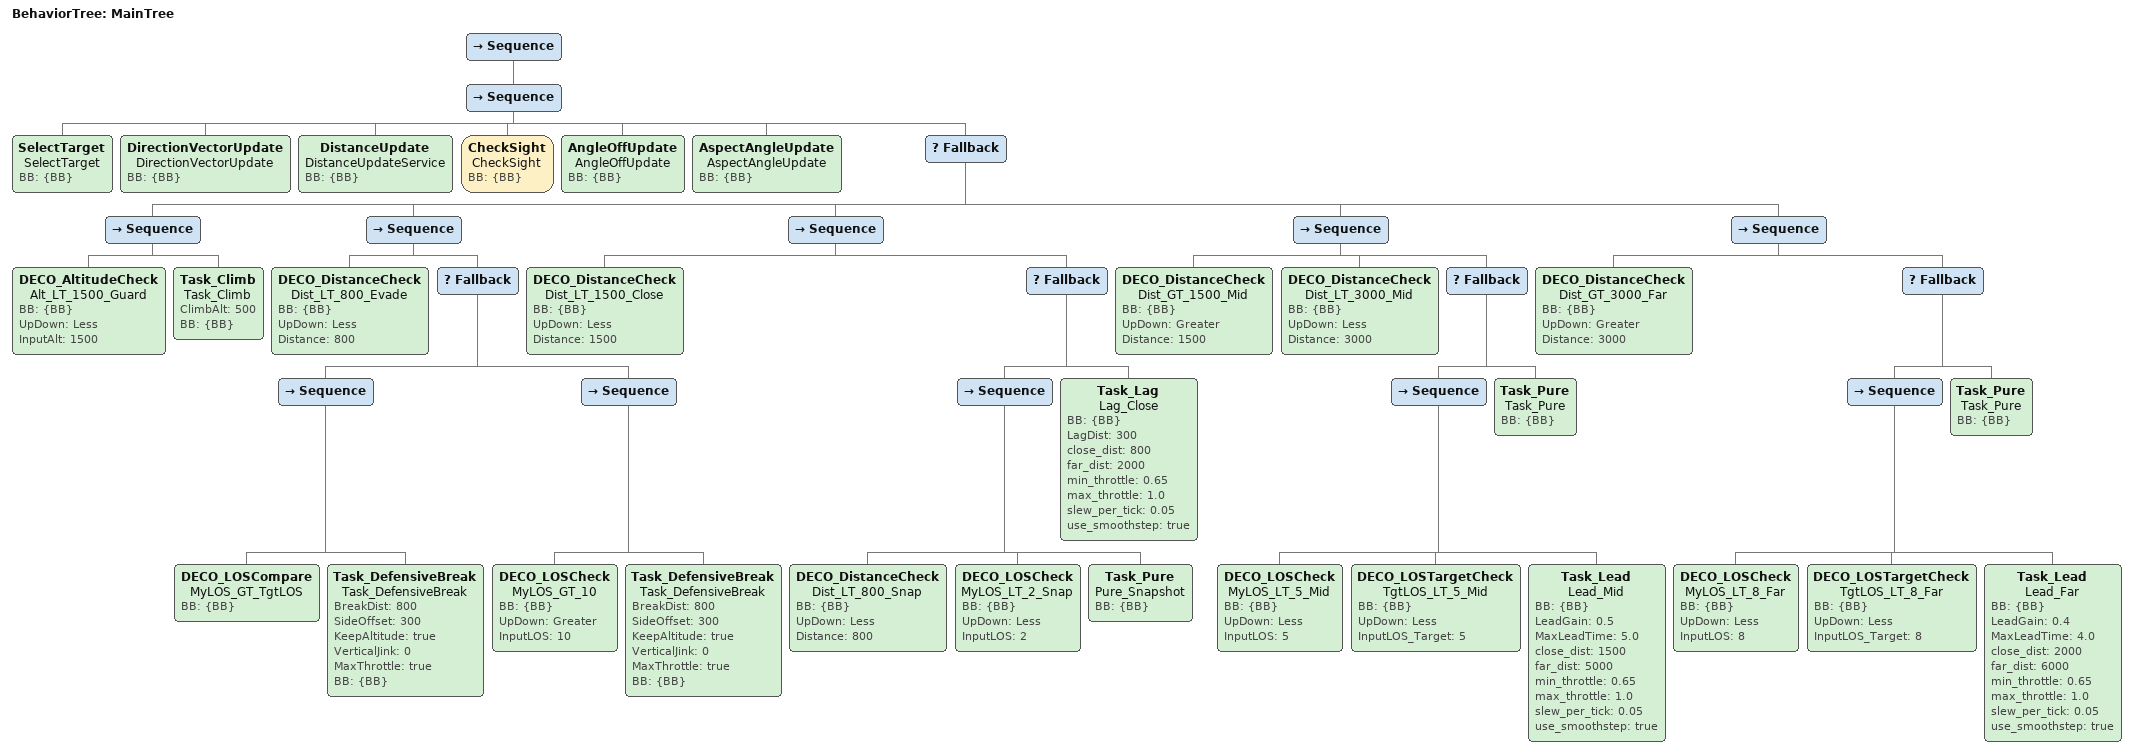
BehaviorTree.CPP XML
<root main_tree_to_execute = "MainTree">

  <BehaviorTree ID="MainTree">
    <Sequence>

        <!-- EF 부분 트리-->
        <Sequence>
          <SelectTarget name="SelectTarget" BB="{BB}"/>
          <DirectionVectorUpdate name="DirectionVectorUpdate" BB="{BB}"/>
          <DistanceUpdate name="DistanceUpdateService" BB="{BB}"/>
          <CheckSight name="CheckSight" BB="{BB}"/>
          <AngleOffUpdate name="AngleOffUpdate" BB="{BB}"/>
          <AspectAngleUpdate name="AspectAngleUpdate" BB="{BB}"/>

          <Fallback>

            <Sequence>
              <DECO_AltitudeCheck name="Alt_LT_1500_Guard" BB="{BB}" UpDown="Less" InputAlt="1500"/>
              <Task_Climb name="Task_Climb" ClimbAlt="500" BB="{BB}"/>
            </Sequence>

            <Sequence>
              <DECO_DistanceCheck name="Dist_LT_800_Evade" BB="{BB}" UpDown="Less" Distance="800"/>
              <Fallback>
                <Sequence>
                  <DECO_LOSCompare name="MyLOS_GT_TgtLOS" BB="{BB}"/>
                  <Task_DefensiveBreak name="Task_DefensiveBreak" BreakDist="800" SideOffset="300" KeepAltitude="true" VerticalJink="0" MaxThrottle="true" BB="{BB}"/>
                </Sequence>
                <Sequence>
                  <DECO_LOSCheck name="MyLOS_GT_10" BB="{BB}" UpDown="Greater" InputLOS="10"/>
                  <Task_DefensiveBreak name="Task_DefensiveBreak" BreakDist="800" SideOffset="300" KeepAltitude="true" VerticalJink="0" MaxThrottle="true" BB="{BB}"/>
                </Sequence>
              </Fallback>
            </Sequence>

            <Sequence>
              <DECO_DistanceCheck name="Dist_LT_1500_Close" BB="{BB}" UpDown="Less" Distance="1500"/>
              <Fallback>
                <Sequence>
                  <DECO_DistanceCheck name="Dist_LT_800_Snap" BB="{BB}" UpDown="Less" Distance="800"/>
                  <DECO_LOSCheck name="MyLOS_LT_2_Snap" BB="{BB}" UpDown="Less" InputLOS="2"/>
                  <Task_Pure name="Pure_Snapshot" BB="{BB}"/>
                </Sequence>
                <Task_Lag name="Lag_Close" BB="{BB}" LagDist="300" close_dist="800" far_dist="2000" min_throttle="0.65" max_throttle="1.0" slew_per_tick="0.05" use_smoothstep="true"/>
              </Fallback>
            </Sequence>

            <Sequence>
              <DECO_DistanceCheck name="Dist_GT_1500_Mid" BB="{BB}" UpDown="Greater" Distance="1500"/>
              <DECO_DistanceCheck name="Dist_LT_3000_Mid" BB="{BB}" UpDown="Less" Distance="3000"/>
              <Fallback>
                <Sequence>
                  <DECO_LOSCheck        name="MyLOS_LT_5_Mid"      BB="{BB}" UpDown="Less" InputLOS="5"/>
                  <DECO_LOSTargetCheck  name="TgtLOS_LT_5_Mid"     BB="{BB}" UpDown="Less" InputLOS_Target="5"/>
                  <Task_Lead name="Lead_Mid" BB="{BB}" LeadGain="0.5" MaxLeadTime="5.0" close_dist="1500" far_dist="5000" min_throttle="0.65" max_throttle="1.0" slew_per_tick="0.05" use_smoothstep="true"/>
                </Sequence>
                <Task_Pure name="Task_Pure" BB="{BB}"/>
              </Fallback>
            </Sequence>

            <Sequence>
              <DECO_DistanceCheck name="Dist_GT_3000_Far" BB="{BB}" UpDown="Greater" Distance="3000"/>
              <Fallback>
                <Sequence>
                  <DECO_LOSCheck        name="MyLOS_LT_8_Far"    BB="{BB}" UpDown="Less" InputLOS="8"/>
                  <DECO_LOSTargetCheck  name="TgtLOS_LT_8_Far"   BB="{BB}" UpDown="Less" InputLOS_Target="8"/>
                  <Task_Lead name="Lead_Far" BB="{BB}" LeadGain="0.4" MaxLeadTime="4.0" close_dist="2000" far_dist="6000" min_throttle="0.65" max_throttle="1.0" slew_per_tick="0.05" use_smoothstep="true"/>
                </Sequence>
                <Task_Pure name="Task_Pure" BB="{BB}"/>
              </Fallback>
            </Sequence>
          </Fallback>
        </Sequence>
    </Sequence>
  </BehaviorTree>
</root>
